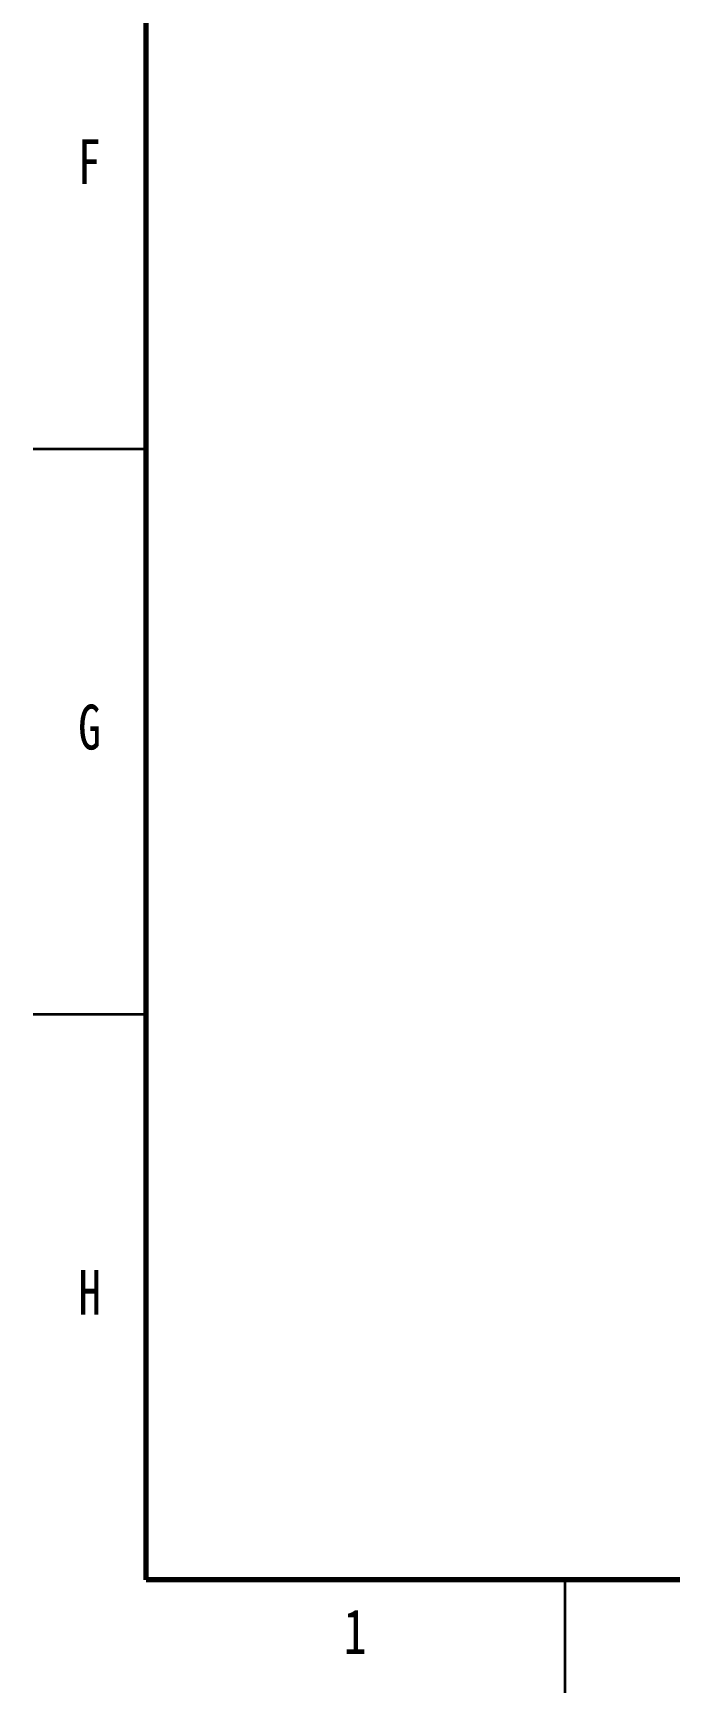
# Model space of a CAD drawing. Header units: millimetres. Extents: x 0 to 594, y 0 to 420.
# Drawn here: x 0 to 56.3, y 0 to 146.8 of the extents above; entities that cross this region are included whole.
import ezdxf

# ---------------------------------------------------------------- set-up
doc = ezdxf.new("R2010")
doc.units = ezdxf.units.MM
doc.styles.add('SLDTEXTSTYLE1', font='TXT', dxfattribs={"width": 0.75})

msp = doc.modelspace()

# ---------------------------------------------------------------- linework, layer by layer
at = {"color": 7, "linetype": 'Continuous', "lineweight": 70}
for p, q in [((10, 10), (10, 410)), ((584, 10), (10, 10))]:
    msp.add_line(p, q, dxfattribs=at)
at = {"color": 7, "linetype": 'Continuous', "lineweight": 35}
for p, q in [((10, 110), (0, 110)), ((10, 60), (0, 60)), ((47, 10), (47, 0))]:
    msp.add_line(p, q, dxfattribs=at)

# ---------------------------------------------------------------- texts
at = {"color": 7, "linetype": 'Continuous', "lineweight": 0, "char_height": 3.9687, "attachment_point": 2, "style": 'SLDTEXTSTYLE1'}
for s, insert in [('F', (4.9577, 137.3979)), ('G', (4.9867, 87.3979)), ('H', (4.9904, 37.3979)), ('1', (28.46, 7.3979))]:
    msp.add_mtext(s, dxfattribs=dict(at, insert=insert))

doc.saveas('drawing.dxf')
